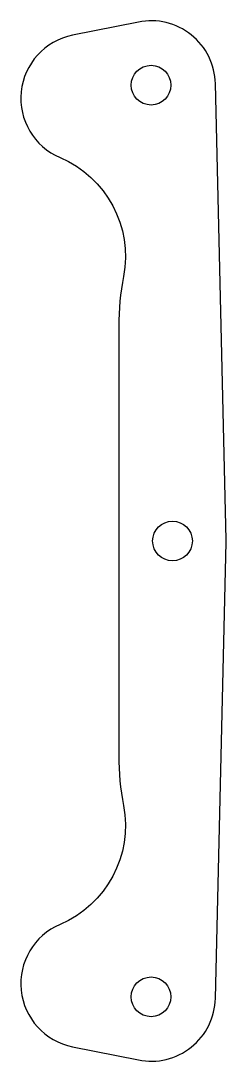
# Model space of a CAD drawing. Header units: millimetres. Extents: x -18 to 20, y -57 to 137.
import ezdxf

# ---------------------------------------------------------------- set-up
doc = ezdxf.new("R2010")
doc.units = ezdxf.units.MM

msp = doc.modelspace()

# ---------------------------------------------------------------- linework, layer by layer
msp.add_lwpolyline([(20, 39.76, 0.01176), (20, 40.24), (18, 125.28, 0.466308), (3.64, 136.77), (-8.62, 134.31, 0.73753), (-10.95, 111.5, -0.352952), (0.88, 89.35, 0.047051), (0, 80), (0, 0, 0.047051), (0.88, -9.35, -0.352952), (-10.95, -31.5, 0.73753), (-8.62, -54.31), (3.64, -56.77, 0.466308), (18, -45.28)], format="xyb", close=True)
for centre in [(6, 125), (10, 40), (6, -45)]:
    msp.add_circle(centre, 3.7)

doc.saveas('drawing.dxf')
